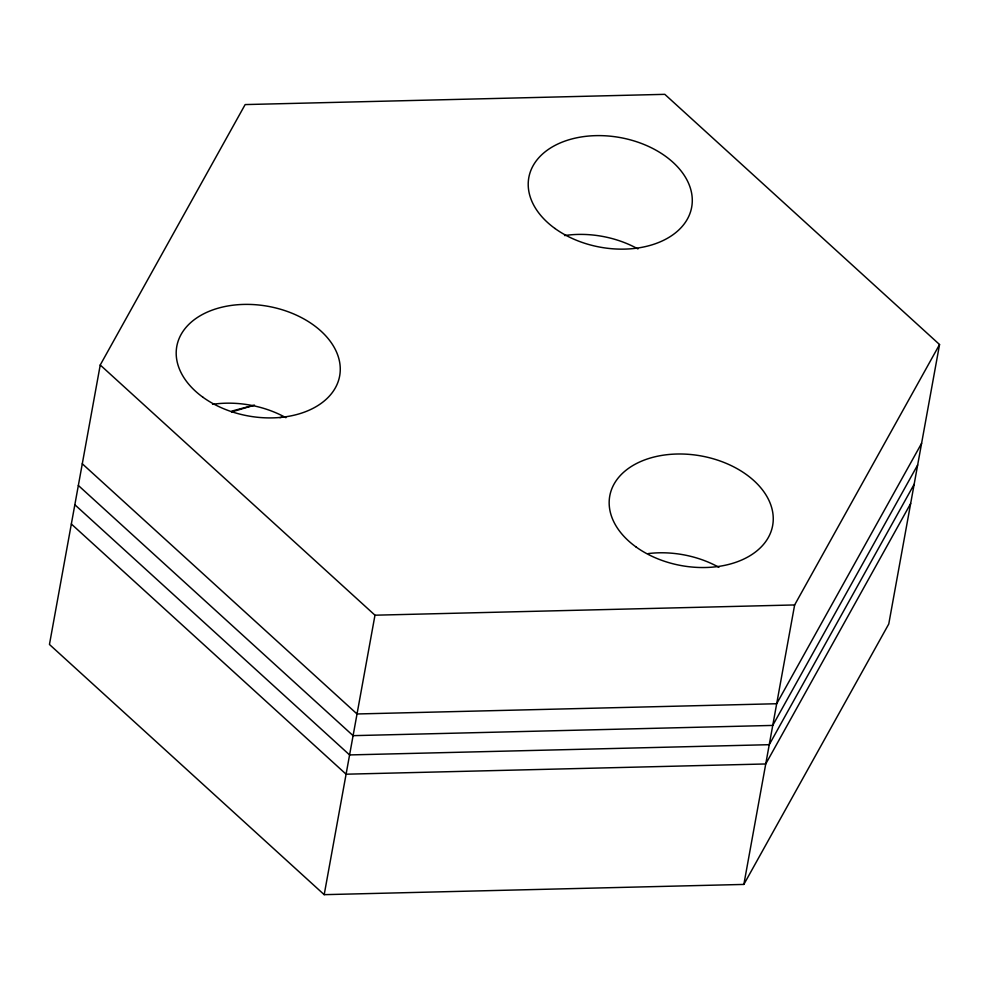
<?xml version="1.0" encoding="UTF-8"?>
<svg xmlns="http://www.w3.org/2000/svg" width="989" height="989" viewBox="0 0 989 989"><rect width="100%" height="100%" fill="white"/><g stroke="black" fill="none" stroke-linecap="round" stroke-linejoin="round"><path stroke-width="1.48" d="M100.235 365.003L49.45 644.469L324.194 894.662L743.852 884.426L888.765 623.997L939.55 344.531L664.806 94.338L245.148 104.574L100.235 365.003L374.979 615.195L794.637 604.947L939.55 344.531M324.194 894.662L374.979 615.195M743.852 884.426L794.637 604.947M921.6 443.307L776.686 703.735L357.029 713.971L82.285 463.779M917.656 464.991L772.743 725.419L353.085 735.655L78.341 485.463M914.157 484.264L769.244 744.692L349.587 754.928L74.843 504.736M910.659 503.537L765.733 763.965L346.088 774.202L71.344 524.009M231.488 411.98L253.32 405.515M564.558 235.555A82.767 55.705 10.3 0 1 637.942 248.931M648.413 553.556A82.767 55.705 10.3 0 1 718.904 567.315M212.524 404.328A82.767 55.705 10.3 0 1 285.92 417.704M231.809 411.127A786.96 529.634 10.3 0 1 254.507 405.119M279.899 417.655A786.96 529.634 10.3 0 1 284.288 416.715M554.965 228.484A82.767 55.705 10.3 0 0 690.384 212.264A82.767 55.705 10.3 0 0 585.414 136.383A82.767 55.705 10.3 0 0 554.965 228.484M635.915 546.868A82.767 55.705 10.3 0 0 771.346 530.66A82.767 55.705 10.3 0 0 666.363 454.767A82.767 55.705 10.3 0 0 635.915 546.868M202.93 397.244A82.767 55.705 10.3 0 0 338.362 381.037A82.767 55.705 10.3 0 0 233.379 305.156A82.767 55.705 10.3 0 0 202.93 397.244"/></g></svg>
